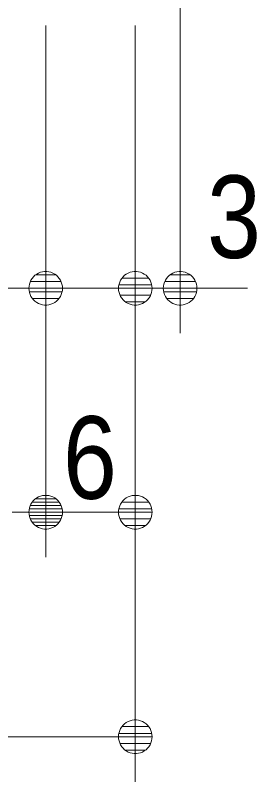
# Model space of a CAD drawing. Units: millimetres, scale not verified. Extents: x -4547 to 4547, y -2284 to 2284.
# Drawn here: x -1645.8 to -1565, y 677 to 932.9 of the extents above; entities that cross this region are included whole.
import ezdxf
from ezdxf.enums import TextEntityAlignment as Align

# ---------------------------------------------------------------- set-up
doc = ezdxf.new("R2010")
doc.units = ezdxf.units.MM
doc.header["$LTSCALE"] = 20
for name, color, linetype, lineweight in [('0-0_2寸法-2', 7, 'Continuous', 9), ('0-1_0', 7, 'Continuous', 9), ('0-2_2寸法-1', 7, 'Continuous', 9)]:
    doc.layers.add(name, color=color, linetype=linetype, lineweight=lineweight)
doc.styles.add('ＭＳ Ｐゴシック', font='')
doc.styles.get('ＭＳ Ｐゴシック').set_extended_font_data('MS PGothic')

# ---------------------------------------------------------------- blocks, each defined once
blk = doc.blocks.new('_Dot')
at = {"layer": '0-1_0'}
for p, q in [((7.99, 6), (-7.99, 6)), ((-10, 0), (-20, 0)), ((9.78, 2), (-9.78, 2)), ((9.16, -3.98), (-9.16, -3.98)), ((6, -7.98), (-6, -7.98))]:
    blk.add_line(p, q, dxfattribs=at)
for points in [[(10, 0), (9.92, 1.25), (9.69, 2.49), (9.3, 3.68), (8.76, 4.82), (8.09, 5.88), (7.29, 6.85), (6.37, 7.71), (5.36, 8.44), (4.26, 9.05), (3.09, 9.51), (1.87, 9.82), (0.63, 9.98), (-0.63, 9.98), (-1.87, 9.82), (-3.09, 9.51), (-4.26, 9.05), (-5.36, 8.44), (-6.37, 7.71), (-7.29, 6.85), (-8.09, 5.88), (-8.76, 4.82), (-9.3, 3.68), (-9.69, 2.49), (-9.92, 1.25), (-10, 0), (0, 0)], [(-10, 0), (-9.92, -1.25), (-9.69, -2.49), (-9.3, -3.68), (-8.76, -4.82), (-8.09, -5.88), (-7.29, -6.85), (-6.37, -7.71), (-5.36, -8.44), (-4.26, -9.05), (-3.09, -9.51), (-1.87, -9.82), (-0.63, -9.98), (0.63, -9.98), (1.87, -9.82), (3.09, -9.51), (4.26, -9.05), (5.36, -8.44), (6.37, -7.71), (7.29, -6.85), (8.09, -5.88), (8.76, -4.82), (9.3, -3.68), (9.69, -2.49), (9.92, -1.25), (10, 0), (0, 0)]]:
    blk.add_lwpolyline(points, close=True, dxfattribs=at)

msp = doc.modelspace()

# ---------------------------------------------------------------- linework, layer by layer
at = {"layer": '0-0_2寸法-2'}
for p, q in [((-1590.63, 1019.5), (-1590.63, 826.77)), ((-1635.63, 929.5), (-1635.63, 826.77)), ((-1605.63, 929.5), (-1605.63, 826.77)), ((-1675.63, 841.77), (-1635.63, 841.77)), ((-1616.88, 841.77), (-1628.14, 841.77)), ((-1624.37, 841.77), (-1613.11, 841.77)), ((-1590.63, 841.77), (-1605.63, 841.77)), ((-1579.37, 841.77), (-1568.11, 841.77))]:
    msp.add_line(p, q, dxfattribs=at)
at = {"layer": '0-2_2寸法-1'}
for p, q in [((-1635.63, 929.5), (-1635.63, 752)), ((-1605.63, 929.5), (-1605.63, 752)), ((-1635.63, 826.77), (-1635.63, 752)), ((-1624.37, 767), (-1616.88, 767)), ((-1605.63, 752), (-1605.63, 677)), ((-1616.88, 692), (-3456.87, 692))]:
    msp.add_line(p, q, dxfattribs=at)

# ---------------------------------------------------------------- block references
at = {"layer": '0-0_2寸法-2', "xscale": 0.5627563, "yscale": 0.5627563, "rotation": 180}
for p in [(-1635.63, 841.77), (-1590.63, 841.77)]:
    msp.add_blockref('_Dot', p, dxfattribs=at)
at = {"layer": '0-0_2寸法-2', "xscale": 0.5627563, "yscale": 0.5627563}
msp.add_blockref('_Dot', (-1605.63, 841.77), dxfattribs=at)
at = {"layer": '0-2_2寸法-1', "xscale": 0.5627563, "yscale": 0.5627563}
for p in [(-1635.63, 767), (-1605.63, 767), (-1605.63, 692)]:
    msp.add_blockref('_Dot', p, dxfattribs=at)
at = {"layer": '0-2_2寸法-1', "xscale": 0.5627563, "yscale": 0.5627563, "rotation": 180}
msp.add_blockref('_Dot', (-1635.63, 767), dxfattribs=at)

# ---------------------------------------------------------------- texts
at = {"layer": '0-0_2寸法-2', "style": 'ＭＳ Ｐゴシック', "width": 0.9}
msp.add_text('3', height=27.57, dxfattribs=at).set_placement((-1581.61, 843.63), align=Align.BOTTOM_LEFT)
at = {"layer": '0-2_2寸法-1', "style": 'ＭＳ Ｐゴシック', "width": 0.9}
msp.add_text('6', height=27.57, dxfattribs=at).set_placement((-1629.85, 763.21), align=Align.BOTTOM_LEFT)

doc.saveas('drawing.dxf')
